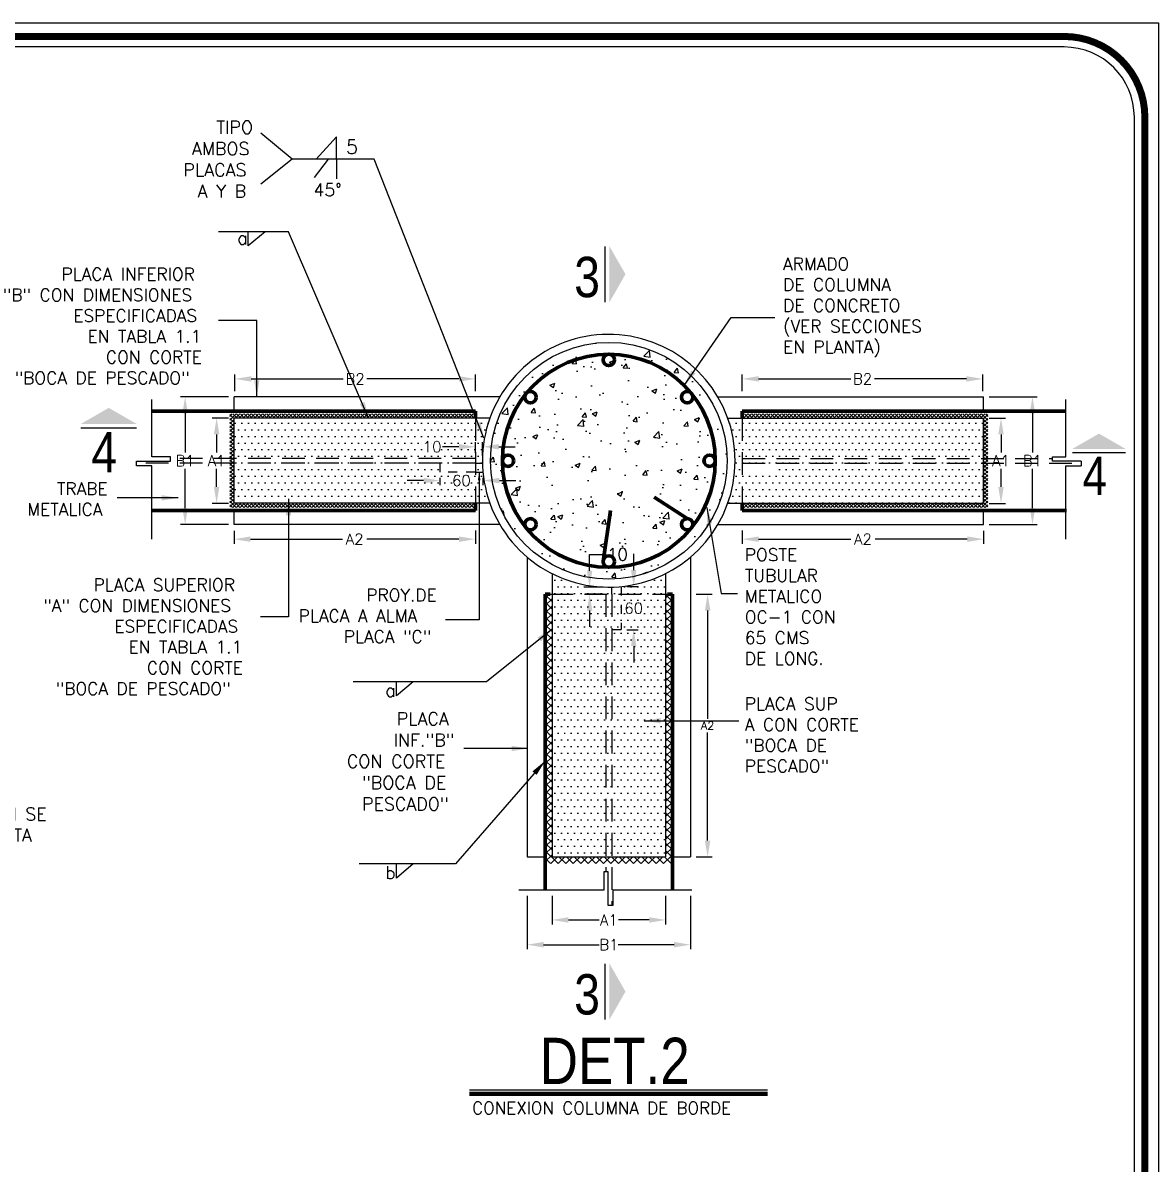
# Model space of a CAD drawing. Header units: millimetres. Extents: x -478 to -58, y -79 to 80.
# Drawn here: x -403.74 to -391.32, y 54.95 to 67.5 of the extents above; entities that cross this region are included whole.
import ezdxf

# ---------------------------------------------------------------- set-up
doc = ezdxf.new("R2010")
doc.units = ezdxf.units.MM
doc.header["$MEASUREMENT"] = 0
doc.linetypes.add('DASHED2', pattern=[0.375, 0.25, -0.125])
doc.layers.get('Defpoints').update_dxf_attribs({"color": 71})
for name, color, linetype in [('ACERO', 40, 'Continuous'), ('cimentacion', 2, 'Continuous'), ('L1', 1, 'Continuous'), ('MURO', 4, 'Continuous'), ('PROY', 2, 'DASHED2'), ('texto', 5, 'Continuous')]:
    doc.layers.add(name, color=color, linetype=linetype)
doc.styles.add('GRAN', font='swissck.ttf', dxfattribs={"height": 0.3})
doc.styles.add('PEQ', font='simplex.shx', dxfattribs={"height": 0.09})
doc.styles.add('ROMANS', font='simplex.shx')
doc.dimstyles.new('STANDARD$0', dxfattribs={"dimtxt": 0.135, "dimasz": 0.095, "dimexe": 0.09, "dimexo": 0.05, "dimgap": 0.09, "dimtad": 0, "dimtih": 1, "dimtoh": 1, "dimdec": 0, "dimlfac": 100, "dimzin": 0, "dimdsep": 46, "dimtxsty": 'ROMANS', "dimcen": 0.09, "dimclrd": 1, "dimclre": 1, "dimclrt": 5, "dimadec": 0, "dimazin": 0, "dimtfac": 1, "dimtdec": 0, "dimtofl": 0, "dimtmove": 0, "dimatfit": 1, "dimfxl": 1, "dimtolj": 1, "dimtzin": 0, "dimarcsym": 0})
doc.dimstyles.new('STANDARD$7', dxfattribs={"dimtxt": 0.6, "dimasz": 0.09, "dimexe": 0.18, "dimexo": 0.0625, "dimgap": 0.09, "dimtad": 0, "dimtih": 1, "dimtoh": 1, "dimzin": 0, "dimdsep": 46, "dimtxsty": 'PEQ', "dimcen": 0.09, "dimclrd": 1, "dimclre": 1, "dimadec": 0, "dimazin": 0, "dimtfac": 1, "dimtdec": 4, "dimtofl": 0, "dimtmove": 0, "dimatfit": 1, "dimfxl": 1, "dimtolj": 1, "dimtzin": 0, "dimarcsym": 0})
pattern_1 = [(50, (-921.222, -203.51246), (0.5598291, -0.0489787), [0.0585383, -0.64392116]), (355, (-921.222, -203.51246), (-0.1082969, 0.58709386), [0.04683063, -0.51513693]), (100.4514, (-921.17535, -203.51654), (0.45153265, 0.5381148), [0.0497499, -0.5472488]), (46.1842, (-921.222, -203.35635), (0.83299284, -0.1291893), [0.0878074, -0.9658817]), (96.6356, (-921.1526, -203.3671), (0.729514, 0.7603092), [0.0746248, -0.820873]), (351.1842, (-921.222, -203.35635), (0.7295135, 0.7603098), [0.070246, -0.7727054]), (21, (-921.14395, -203.3954), (0.46589222, -0.31424827), [0.0585383, -0.64392116]), (326, (-921.14395, -203.3954), (0.18991017, 0.5659872), [0.04683063, -0.51513693]), (71.4514, (-921.10513, -203.42157), (0.6558026, 0.25173844), [0.0497499, -0.5472488]), (37.5, (-921.222, -203.51246), (0.009490895, 0.25982715), [0, -0.50889285, 0, -0.52294204, 0, -0.5170882]), (7.5, (-921.222, -203.51246), (0.20532854, 0.30784248), [0, -0.29815501, 0, -0.49718519, 0, -0.1970789]), (327.5, (-921.39606, -203.51246), (0.41665402, -0.017604314), [0, -0.19512762, 0, -0.60879819, 0, -0.80782837]), (317.5, (-921.4741, -203.51246), (0.45518293, 0.078133), [0, -0.2536659, 0, -0.40430444, 0, -0.57367522])]
pattern_2 = [(0, (-921.222005, -202.517746), (0.03658643, 0.073172859), [0, -0.073172859])]

# ---------------------------------------------------------------- blocks, each defined once
blk = doc.blocks.new('*D116')
at = {"layer": 'Defpoints', "color": 0}
for p in [(-398.762, 62.839), (-398.762, 62.71), (-398.684, 62.68)]:
    blk.add_point(p, dxfattribs=at)
at = {"layer": 'texto', "color": 1, "lineweight": -2}
for p, q in [((-398.762, 62.773), (-398.762, 62.889)), ((-398.684, 62.743), (-398.684, 62.889)), ((-398.942, 62.839), (-399.122, 62.839)), ((-398.504, 62.839), (-398.324, 62.839))]:
    blk.add_line(p, q, dxfattribs=at)
at = {"layer": 'texto', "color": 1}
for points in [[(-398.942, 62.869), (-398.942, 62.809), (-398.762, 62.839)], [(-398.504, 62.869), (-398.504, 62.809), (-398.684, 62.839)]]:
    blk.add_solid(points, dxfattribs=at)
at = {"layer": 'texto', "insert": (-399.237, 62.839), "char_height": 0.09, "attachment_point": 5, "style": 'PEQ'}
blk.add_mtext('\\A1;{\\H1.3333x;10}', dxfattribs=at)
blk = doc.blocks.new('*D117')
at = {"layer": 'Defpoints', "color": 0}
for p in [(-399.152, 62.559), (-398.678, 62.559), (-398.678, 62.467)]:
    blk.add_point(p, dxfattribs=at)
at = {"layer": 'texto', "color": 1, "lineweight": -2}
for p, q in [((-399.152, 62.496), (-399.152, 62.417)), ((-398.678, 62.496), (-398.678, 62.417)), ((-399.332, 62.467), (-399.512, 62.467)), ((-398.498, 62.467), (-398.318, 62.467))]:
    blk.add_line(p, q, dxfattribs=at)
at = {"layer": 'texto', "color": 1}
for points in [[(-399.332, 62.497), (-399.332, 62.437), (-399.152, 62.467)], [(-398.498, 62.497), (-398.498, 62.437), (-398.678, 62.467)]]:
    blk.add_solid(points, dxfattribs=at)
at = {"layer": 'texto', "insert": (-398.915, 62.467), "char_height": 0.09, "attachment_point": 5, "style": 'PEQ'}
blk.add_mtext('\\A1;{\\H1.3333x;60}', dxfattribs=at)
blk = doc.blocks.new('*D118')
at = {"layer": 'Defpoints', "color": 0}
for p in [(-401.415, 61.976), (-398.762, 61.983), (-401.415, 61.823)]:
    blk.add_point(p, dxfattribs=at)
at = {"layer": 'texto', "color": 1, "lineweight": -2}
for p, q in [((-401.415, 61.914), (-401.415, 61.773)), ((-398.762, 61.92), (-398.762, 61.773)), ((-401.235, 61.823), (-400.221, 61.823)), ((-398.942, 61.823), (-399.956, 61.823))]:
    blk.add_line(p, q, dxfattribs=at)
at = {"layer": 'texto', "color": 1}
for points in [[(-401.235, 61.853), (-401.235, 61.793), (-401.415, 61.823)], [(-398.942, 61.853), (-398.942, 61.793), (-398.762, 61.823)]]:
    blk.add_solid(points, dxfattribs=at)
at = {"layer": 'texto', "insert": (-400.089, 61.823), "char_height": 0.09, "attachment_point": 5, "style": 'PEQ'}
blk.add_mtext('\\A1;{\\H1.3333x;A2}', dxfattribs=at)
blk = doc.blocks.new('*D119')
at = {"layer": 'Defpoints', "color": 0}
for p in [(-398.762, 63.585), (-401.407, 63.388), (-398.762, 63.388)]:
    blk.add_point(p, dxfattribs=at)
at = {"layer": 'texto', "color": 1, "lineweight": -2}
for p, q in [((-401.407, 63.45), (-401.407, 63.635)), ((-398.762, 63.45), (-398.762, 63.635)), ((-401.227, 63.585), (-400.214, 63.585)), ((-398.942, 63.585), (-399.954, 63.585))]:
    blk.add_line(p, q, dxfattribs=at)
at = {"layer": 'texto', "color": 1}
for points in [[(-401.227, 63.615), (-401.227, 63.555), (-401.407, 63.585)], [(-398.942, 63.615), (-398.942, 63.555), (-398.762, 63.585)]]:
    blk.add_solid(points, dxfattribs=at)
at = {"layer": 'texto', "insert": (-400.084, 63.585), "char_height": 0.09, "attachment_point": 5, "style": 'PEQ'}
blk.add_mtext('\\A1;{\\H1.3333x;B2}', dxfattribs=at)
blk = doc.blocks.new('*D120')
at = {"layer": 'Defpoints', "color": 0}
for p in [(-395.827, 63.585), (-395.827, 63.388), (-393.182, 63.388)]:
    blk.add_point(p, dxfattribs=at)
at = {"layer": 'texto', "color": 1, "lineweight": -2}
for p, q in [((-395.827, 63.45), (-395.827, 63.635)), ((-393.182, 63.45), (-393.182, 63.635)), ((-395.647, 63.585), (-394.634, 63.585)), ((-393.362, 63.585), (-394.374, 63.585))]:
    blk.add_line(p, q, dxfattribs=at)
at = {"layer": 'texto', "color": 1}
for points in [[(-395.647, 63.615), (-395.647, 63.555), (-395.827, 63.585)], [(-393.362, 63.615), (-393.362, 63.555), (-393.182, 63.585)]]:
    blk.add_solid(points, dxfattribs=at)
at = {"layer": 'texto', "insert": (-394.504, 63.585), "char_height": 0.09, "attachment_point": 5, "style": 'PEQ'}
blk.add_mtext('\\A1;{\\H1.3333x;B2}', dxfattribs=at)
blk = doc.blocks.new('*D121')
at = {"layer": 'Defpoints', "color": 0}
for p in [(-401.415, 63.154), (-401.607, 62.217), (-401.415, 62.217)]:
    blk.add_point(p, dxfattribs=at)
at = {"layer": 'texto', "color": 1, "lineweight": -2}
for p, q in [((-401.478, 63.154), (-401.657, 63.154)), ((-401.607, 62.974), (-401.607, 62.775)), ((-401.607, 62.397), (-401.607, 62.595)), ((-401.478, 62.217), (-401.657, 62.217))]:
    blk.add_line(p, q, dxfattribs=at)
at = {"layer": 'texto', "color": 1}
for points in [[(-401.637, 62.974), (-401.577, 62.974), (-401.607, 63.154)], [(-401.637, 62.397), (-401.577, 62.397), (-401.607, 62.217)]]:
    blk.add_solid(points, dxfattribs=at)
at = {"layer": 'texto', "insert": (-401.607, 62.685), "char_height": 0.09, "attachment_point": 5, "style": 'PEQ'}
blk.add_mtext('\\A1;{\\H1.3333x;A1}', dxfattribs=at)
blk = doc.blocks.new('*D122')
at = {"layer": 'Defpoints', "color": 0}
for p in [(-401.415, 63.388), (-401.953, 61.983), (-401.415, 61.983)]:
    blk.add_point(p, dxfattribs=at)
at = {"layer": 'texto', "color": 1, "lineweight": -2}
for p, q in [((-401.478, 63.388), (-402.003, 63.388)), ((-401.953, 63.208), (-401.953, 62.775)), ((-401.953, 62.163), (-401.953, 62.595)), ((-401.478, 61.983), (-402.003, 61.983))]:
    blk.add_line(p, q, dxfattribs=at)
at = {"layer": 'texto', "color": 1}
for points in [[(-401.983, 63.208), (-401.923, 63.208), (-401.953, 63.388)], [(-401.983, 62.163), (-401.923, 62.163), (-401.953, 61.983)]]:
    blk.add_solid(points, dxfattribs=at)
at = {"layer": 'texto', "insert": (-401.953, 62.685), "char_height": 0.09, "attachment_point": 5, "style": 'PEQ'}
blk.add_mtext('\\A1;{\\H1.3333x;B1}', dxfattribs=at)
blk = doc.blocks.new('*D123')
at = {"layer": 'Defpoints', "color": 0}
for p in [(-395.827, 61.983), (-393.173, 61.976), (-393.173, 61.823)]:
    blk.add_point(p, dxfattribs=at)
at = {"layer": 'texto', "color": 1, "lineweight": -2}
for p, q in [((-395.827, 61.92), (-395.827, 61.773)), ((-393.173, 61.914), (-393.173, 61.773)), ((-395.647, 61.823), (-394.633, 61.823)), ((-393.353, 61.823), (-394.367, 61.823))]:
    blk.add_line(p, q, dxfattribs=at)
at = {"layer": 'texto', "color": 1}
for points in [[(-395.647, 61.853), (-395.647, 61.793), (-395.827, 61.823)], [(-393.353, 61.853), (-393.353, 61.793), (-393.173, 61.823)]]:
    blk.add_solid(points, dxfattribs=at)
at = {"layer": 'texto', "insert": (-394.5, 61.823), "char_height": 0.09, "attachment_point": 5, "style": 'PEQ'}
blk.add_mtext('\\A1;{\\H1.3333x;A2}', dxfattribs=at)
blk = doc.blocks.new('*D124')
at = {"layer": 'Defpoints', "color": 0}
for p in [(-393.173, 63.154), (-393.173, 62.217), (-392.982, 62.217)]:
    blk.add_point(p, dxfattribs=at)
at = {"layer": 'texto', "color": 1, "lineweight": -2}
for p, q in [((-393.111, 63.154), (-392.932, 63.154)), ((-392.982, 62.974), (-392.982, 62.775)), ((-392.982, 62.397), (-392.982, 62.595)), ((-393.111, 62.217), (-392.932, 62.217))]:
    blk.add_line(p, q, dxfattribs=at)
at = {"layer": 'texto', "color": 1}
for points in [[(-393.012, 62.974), (-392.952, 62.974), (-392.982, 63.154)], [(-393.012, 62.397), (-392.952, 62.397), (-392.982, 62.217)]]:
    blk.add_solid(points, dxfattribs=at)
at = {"layer": 'texto', "insert": (-392.982, 62.685), "char_height": 0.09, "attachment_point": 5, "style": 'PEQ'}
blk.add_mtext('\\A1;{\\H1.3333x;A1}', dxfattribs=at)
blk = doc.blocks.new('*D125')
at = {"layer": 'Defpoints', "color": 0}
for p in [(-393.173, 63.388), (-393.173, 61.983), (-392.636, 61.983)]:
    blk.add_point(p, dxfattribs=at)
at = {"layer": 'texto', "color": 1, "lineweight": -2}
for p, q in [((-393.111, 63.388), (-392.586, 63.388)), ((-392.636, 63.208), (-392.636, 62.775)), ((-392.636, 62.163), (-392.636, 62.595)), ((-393.111, 61.983), (-392.586, 61.983))]:
    blk.add_line(p, q, dxfattribs=at)
at = {"layer": 'texto', "color": 1}
for points in [[(-392.666, 63.208), (-392.606, 63.208), (-392.636, 63.388)], [(-392.666, 62.163), (-392.606, 62.163), (-392.636, 61.983)]]:
    blk.add_solid(points, dxfattribs=at)
at = {"layer": 'texto', "insert": (-392.636, 62.685), "char_height": 0.09, "attachment_point": 5, "style": 'PEQ'}
blk.add_mtext('\\A1;{\\H1.3333x;B1}', dxfattribs=at)
blk = doc.blocks.new('*D126')
at = {"layer": 'Defpoints', "color": 0}
for p in [(-397.506, 61.296), (-397.294, 61.296), (-397.294, 61.218)]:
    blk.add_point(p, dxfattribs=at)
at = {"layer": 'texto', "color": 1, "lineweight": -2}
for p, q in [((-397.506, 61.476), (-397.506, 61.656)), ((-397.506, 61.656), (-397.326, 61.656)), ((-397.357, 61.296), (-397.556, 61.296)), ((-397.357, 61.218), (-397.556, 61.218)), ((-397.506, 61.038), (-397.506, 60.858))]:
    blk.add_line(p, q, dxfattribs=at)
at = {"layer": 'texto', "color": 1}
for points in [[(-397.536, 61.476), (-397.476, 61.476), (-397.506, 61.296)], [(-397.536, 61.038), (-397.476, 61.038), (-397.506, 61.218)]]:
    blk.add_solid(points, dxfattribs=at)
at = {"layer": 'texto', "insert": (-397.2, 61.656), "char_height": 0.09, "attachment_point": 5, "style": 'PEQ'}
blk.add_mtext('\\A1;{\\H1.5x;10}', dxfattribs=at)
blk = doc.blocks.new('*D127')
at = {"layer": 'Defpoints', "color": 0}
for p in [(-396.397, 61.218), (-396.397, 58.33), (-396.208, 58.33)]:
    blk.add_point(p, dxfattribs=at)
at = {"layer": 'texto', "color": 1, "lineweight": -2}
for p, q in [((-396.334, 61.218), (-396.158, 61.218)), ((-396.208, 61.038), (-396.208, 59.849)), ((-396.208, 58.51), (-396.208, 59.699)), ((-396.334, 58.33), (-396.158, 58.33))]:
    blk.add_line(p, q, dxfattribs=at)
at = {"layer": 'texto', "color": 1}
for points in [[(-396.238, 61.038), (-396.178, 61.038), (-396.208, 61.218)], [(-396.238, 58.51), (-396.178, 58.51), (-396.208, 58.33)]]:
    blk.add_solid(points, dxfattribs=at)
at = {"layer": 'texto', "insert": (-396.208, 59.774), "char_height": 0.09, "attachment_point": 5, "style": 'PEQ'}
blk.add_mtext('\\A1;A2', dxfattribs=at)
blk = doc.blocks.new('*D128')
at = {"layer": 'Defpoints', "color": 0}
for p in [(-397.919, 57.963), (-396.67, 57.963), (-396.67, 57.637)]:
    blk.add_point(p, dxfattribs=at)
at = {"layer": 'texto', "color": 1, "lineweight": -2}
for p, q in [((-397.919, 57.901), (-397.919, 57.587)), ((-396.67, 57.901), (-396.67, 57.587)), ((-397.739, 57.637), (-397.401, 57.637)), ((-396.85, 57.637), (-397.187, 57.637))]:
    blk.add_line(p, q, dxfattribs=at)
at = {"layer": 'texto', "color": 1}
for points in [[(-397.739, 57.667), (-397.739, 57.607), (-397.919, 57.637)], [(-396.85, 57.667), (-396.85, 57.607), (-396.67, 57.637)]]:
    blk.add_solid(points, dxfattribs=at)
at = {"layer": 'texto', "insert": (-397.294, 57.637), "char_height": 0.09, "attachment_point": 5, "style": 'PEQ'}
blk.add_mtext('\\A1;{\\H1.3333x;A1}', dxfattribs=at)
blk = doc.blocks.new('*D129')
at = {"layer": 'Defpoints', "color": 0}
for p in [(-398.192, 57.963), (-396.397, 57.963), (-396.397, 57.365)]:
    blk.add_point(p, dxfattribs=at)
at = {"layer": 'texto', "color": 1, "lineweight": -2}
for p, q in [((-398.192, 57.901), (-398.192, 57.315)), ((-396.397, 57.901), (-396.397, 57.315)), ((-398.012, 57.365), (-397.399, 57.365)), ((-396.577, 57.365), (-397.19, 57.365))]:
    blk.add_line(p, q, dxfattribs=at)
at = {"layer": 'texto', "color": 1}
for points in [[(-398.012, 57.395), (-398.012, 57.335), (-398.192, 57.365)], [(-396.577, 57.395), (-396.577, 57.335), (-396.397, 57.365)]]:
    blk.add_solid(points, dxfattribs=at)
at = {"layer": 'texto', "insert": (-397.294, 57.365), "char_height": 0.09, "attachment_point": 5, "style": 'PEQ'}
blk.add_mtext('\\A1;{\\H1.3333x;B1}', dxfattribs=at)
blk = doc.blocks.new('*D130')
at = {"layer": 'Defpoints', "color": 0}
for p in [(-397.159, 61.303), (-397.159, 60.828), (-397.021, 60.828)]:
    blk.add_point(p, dxfattribs=at)
at = {"layer": 'texto', "color": 1, "lineweight": -2}
for p, q in [((-397.021, 61.483), (-397.021, 61.663)), ((-397.096, 61.303), (-396.971, 61.303)), ((-397.096, 60.828), (-396.971, 60.828)), ((-397.021, 60.648), (-397.021, 60.468))]:
    blk.add_line(p, q, dxfattribs=at)
at = {"layer": 'texto', "color": 1}
for points in [[(-397.051, 61.483), (-396.991, 61.483), (-397.021, 61.303)], [(-397.051, 60.648), (-396.991, 60.648), (-397.021, 60.828)]]:
    blk.add_solid(points, dxfattribs=at)
at = {"layer": 'texto', "insert": (-397.021, 61.065), "char_height": 0.09, "attachment_point": 5, "style": 'PEQ'}
blk.add_mtext('\\A1;{\\H1.3333x;60}', dxfattribs=at)

msp = doc.modelspace()

# ---------------------------------------------------------------- hatches: boundary and pattern name
at = {"layer": 'L1'}
h = msp.add_hatch(dxfattribs=at)
h.set_pattern_fill('AR-CONC', color=256, scale=0.078051, style=0)
h.set_pattern_definition(pattern_1)
h.paths.add_polyline_path([(-398.59543, 62.68542, 1), (-395.99321, 62.68542, 1)])
h = msp.add_hatch(dxfattribs=at)
h.set_pattern_fill('AR-CONC', color=256, scale=0.078051, style=0)
h.set_pattern_definition(pattern_1)
h.paths.add_polyline_path([(-396.49479, 63.38432, -0.62813416), (-396.39345, 63.43316, 0.22309859), (-397.29432, 63.85619, -0.41421356), (-397.23188, 63.79375, -1), (-397.35676, 63.79375, -0.41421356), (-397.29432, 63.85619, 0.22309859), (-398.19519, 63.43316, -0.62813416), (-398.09385, 63.38432, -1.26405185), (-398.21212, 63.41229, 0.16903957), (-398.46509, 62.68542, -1), (-398.3402, 62.68542, -1), (-398.46509, 62.68542, 0.16903957), (-398.21212, 61.95855, -0.116628), (-398.21873, 61.98652, -1), (-398.09385, 61.98652, -0.62813416), (-398.19519, 61.93768, 0.22309859), (-397.29432, 61.51466, -0.41421356), (-397.35676, 61.5771, -1), (-397.23188, 61.5771, -0.41421356), (-397.29432, 61.51466, 0.22309859), (-396.39345, 61.93768, -0.62813416), (-396.49479, 61.98652, -1.26405185), (-396.37652, 61.95855, 0.16903957), (-396.12355, 62.68542, -1), (-396.24844, 62.68542, -1), (-396.12355, 62.68542, 0.16903957), (-396.37652, 63.41229, -0.116628), (-396.36991, 63.38432, -1)])
h = msp.add_hatch(dxfattribs=at)
h.set_pattern_fill('ANSI37', color=256, scale=0.234153, style=0)
h.set_pattern_definition([(45, (-921.222005, -202.517746), (-0.02069641, 0.02069641), []), (135, (-921.222005, -202.517746), (-0.02069641, -0.02069641), [])])
h.paths.add_polyline_path([(-398.76168, 63.20056), (-401.46225, 63.20056), (-401.46225, 62.7104), (-401.41541, 62.7104), (-401.41541, 63.15373), (-398.76168, 63.15373)])
h.paths.add_polyline_path([(-401.41541, 62.7104), (-401.46225, 62.7104), (-401.46225, 62.66044), (-401.41541, 62.66044)])
h.paths.add_polyline_path([(-401.41541, 62.66044), (-401.46225, 62.66044), (-401.46225, 62.17028), (-398.76168, 62.17028), (-398.76168, 62.21711), (-401.41541, 62.21711)])
h = msp.add_hatch(dxfattribs=at)
h.set_pattern_fill('DOTS', color=256, scale=1.170766, style=0)
h.set_pattern_definition(pattern_2)
h.paths.add_polyline_path([(-398.76168, 63.15373), (-401.41541, 63.15373), (-401.41541, 62.7104), (-398.76168, 62.7104)])
h.paths.add_polyline_path([(-398.76168, 62.7104), (-401.41541, 62.7104), (-401.41541, 62.66044), (-398.76168, 62.66044)])
h.paths.add_polyline_path([(-398.76168, 62.55898), (-399.15192, 62.55898), (-399.15192, 62.66044), (-401.41541, 62.66044), (-401.41541, 62.21711), (-398.76168, 62.21711)])
h.paths.add_polyline_path([(-398.60232, 63.15373), (-398.76168, 63.15373), (-398.76168, 62.66044), (-398.6834, 62.66044, -0.00449465), (-398.68363, 62.68542, -0.08616535)])
h.paths.add_polyline_path([(-398.6834, 62.66044), (-398.76168, 62.66044), (-398.76168, 62.55898), (-398.67786, 62.55898, -0.01829175)])
h.paths.add_polyline_path([(-398.67786, 62.55898), (-398.76168, 62.55898), (-398.76168, 62.21711), (-398.60232, 62.21711, -0.06325287)])
h.paths.add_polyline_path([(-399.29312, 62.74238), (-399.03974, 62.74238), (-399.03974, 62.93555), (-399.29312, 62.93555)], flags=24)
h.paths.add_polyline_path([(-399.02653, 62.38837), (-398.80325, 62.38837), (-398.80325, 62.54642), (-399.02653, 62.54642)], flags=24)
h = msp.add_hatch(dxfattribs=at)
h.set_pattern_fill('DOTS', color=256, scale=1.170766, style=0)
h.set_pattern_definition([(180, (126.63337, -202.517746), (-0.03658643, 0.073172859), [0, -0.073172859])])
h.paths.add_polyline_path([(-395.82696, 63.15373), (-393.17322, 63.15373), (-393.17322, 62.7104), (-395.82696, 62.7104)])
h.paths.add_polyline_path([(-395.82696, 62.7104), (-393.17322, 62.7104), (-393.17322, 62.66044), (-395.82696, 62.66044)])
h.paths.add_polyline_path([(-395.82696, 62.55898), (-395.43671, 62.55898), (-395.43671, 62.66044), (-393.17322, 62.66044), (-393.17322, 62.21711), (-395.82696, 62.21711)])
h.paths.add_polyline_path([(-395.98632, 63.15373), (-395.82696, 63.15373), (-395.82696, 62.66044), (-395.90524, 62.66044, 0.00449465), (-395.90501, 62.68542, 0.08616535)])
h.paths.add_polyline_path([(-395.90524, 62.66044), (-395.82696, 62.66044), (-395.82696, 62.55898), (-395.91078, 62.55898, 0.01829175)])
h.paths.add_polyline_path([(-395.91078, 62.55898), (-395.82696, 62.55898), (-395.82696, 62.21711), (-395.98632, 62.21711, 0.06325287)])
h.paths.add_polyline_path([(-395.29552, 62.74238), (-395.5489, 62.74238), (-395.5489, 62.93555), (-395.29552, 62.93555)], flags=24)
h.paths.add_polyline_path([(-395.5621, 62.38837), (-395.78539, 62.38837), (-395.78539, 62.54642), (-395.5621, 62.54642)], flags=24)
h = msp.add_hatch(dxfattribs=at)
h.set_pattern_fill('ANSI37', color=256, scale=0.234153, style=0)
h.set_pattern_definition([(135, (126.633366, -202.517746), (0.02069641, 0.02069641), []), (45, (126.633366, -202.517746), (0.02069641, -0.02069641), [])])
h.paths.add_polyline_path([(-395.82696, 63.20056), (-393.12639, 63.20056), (-393.12639, 62.7104), (-393.17322, 62.7104), (-393.17322, 63.15373), (-395.82696, 63.15373)])
h.paths.add_polyline_path([(-393.17322, 62.7104), (-393.12639, 62.7104), (-393.12639, 62.66044), (-393.17322, 62.66044)])
h.paths.add_polyline_path([(-393.17322, 62.66044), (-393.12639, 62.66044), (-393.12639, 62.17028), (-395.82696, 62.17028), (-395.82696, 62.21711), (-393.17322, 62.21711)])
h = msp.add_hatch(dxfattribs=at)
h.set_pattern_fill('DOTS', color=256, scale=1.170766, style=0)
h.set_pattern_definition(pattern_2)
h.paths.add_polyline_path([(-401.41541, 62.7104), (-401.41541, 62.66044), (-398.76168, 62.66044), (-398.76168, 62.7104)])
h = msp.add_hatch(dxfattribs=at)
h.set_pattern_fill('DOTS', color=256, scale=1.170766, style=0)
h.set_pattern_definition([(0, (-921.222005, -203.512456), (0.03658643, 0.073172859), [0, -0.073172859])])
h.paths.add_polyline_path([(-396.66991, 61.21806), (-397.25998, 61.21806), (-397.25998, 58.33017), (-396.66991, 58.33017)])
h.paths.add_polyline_path([(-397.25998, 61.21806), (-397.32866, 61.21806), (-397.32866, 58.33017), (-397.25998, 58.33017)])
h.paths.add_polyline_path([(-397.32866, 61.21806), (-397.91873, 61.21806), (-397.91873, 58.33017), (-397.32866, 58.33017)])
h.paths.add_polyline_path([(-396.66991, 61.21806), (-396.66991, 61.44434, -0.23738208), (-397.91873, 61.44434), (-397.91873, 61.21806)])
h = msp.add_hatch(dxfattribs=at)
h.set_pattern_fill('ANSI37', color=256, scale=0.468306, style=0)
h.set_pattern_definition([(45, (-921.222005, -203.512456), (-0.04139282, 0.04139282), []), (135, (-921.222005, -203.512456), (-0.04139282, -0.04139282), [])])
h.paths.add_polyline_path([(-396.59576, 61.21806), (-396.6504, 61.21806), (-396.66991, 61.21806), (-396.66991, 58.33017), (-397.25998, 58.33017), (-397.25998, 58.25602), (-396.59576, 58.25602)])
h.paths.add_polyline_path([(-397.91873, 61.21806), (-397.93824, 61.21806), (-397.99288, 61.21806), (-397.99288, 58.25602), (-397.32866, 58.25602), (-397.32866, 58.33017), (-397.91873, 58.33017)])
h.paths.add_polyline_path([(-397.25998, 58.33017), (-397.32866, 58.33017), (-397.32866, 58.25602), (-397.25998, 58.25602)])

# ---------------------------------------------------------------- linework, layer by layer
at = {"layer": 'ACERO', "lineweight": 100}
for p, q in [((-396.43235, 62.04896), (-396.79518, 62.28327)), ((-397.35676, 61.5771), (-397.27736, 62.13717))]:
    msp.add_line(p, q, dxfattribs=at)
for centre, radius in [((-397.29432, 62.68542), 1.17077), ((-397.29432, 63.79375), 0.06244), ((-398.15629, 63.38432), 0.06244), ((-396.43235, 63.38432), 0.06244), ((-398.40264, 62.68542), 0.06244), ((-396.18599, 62.68542), 0.06244), ((-398.15629, 61.98652), 0.06244), ((-396.43235, 61.98652), 0.06244), ((-397.29432, 61.5771), 0.06244)]:
    msp.add_circle(centre, radius, dxfattribs=at)
at = {"layer": 'cimentacion', "color": 4, "lineweight": 100, "ltscale": 2}
for p, q in [((-398.76168, 63.23178), (-402.3178, 63.23178)), ((-398.76168, 63.15373), (-398.76168, 63.23178)), ((-395.82696, 63.23178), (-392.27084, 63.23178)), ((-395.82696, 63.15373), (-395.82696, 63.23178)), ((-398.76168, 62.13906), (-402.32568, 62.13906)), ((-398.76168, 62.13906), (-398.76168, 62.21711)), ((-395.82696, 62.13906), (-395.82696, 62.21711)), ((-395.82696, 62.13906), (-392.26296, 62.13906)), ((-397.99288, 61.21806), (-397.99288, 57.96324)), ((-397.99288, 61.21806), (-397.93824, 61.21806)), ((-396.6504, 61.21806), (-396.59576, 61.21806)), ((-396.59576, 61.21806), (-396.59576, 57.96324))]:
    msp.add_line(p, q, dxfattribs=at)
at = {"layer": 'L1'}
for p, q in [((-400.77441, 66.00087), (-401.12071, 66.2875)), ((-400.29005, 66.24466), (-400.51389, 66.00087)), ((-400.29005, 66.00087), (-400.29005, 66.24466)), ((-400.77441, 66.00087), (-401.12071, 65.72638)), ((-400.37876, 66.00087), (-400.53279, 65.79809)), ((-400.29005, 66.00087), (-400.29005, 65.78352)), ((-401.07488, 65.20153), (-401.25822, 65.04636)), ((-401.25822, 65.04636), (-401.25822, 65.20153)), ((-398.49296, 63.38788), (-401.41541, 63.38788)), ((-401.41541, 63.23178), (-401.41541, 63.38788)), ((-396.09568, 63.38788), (-393.17322, 63.38788)), ((-393.17322, 63.23178), (-393.17322, 63.38788)), ((-402.3178, 62.72685), (-402.3178, 63.35889)), ((-392.27084, 62.72685), (-392.27084, 63.35889)), ((-402.48635, 62.63075), (-402.48635, 62.6788)), ((-402.48635, 62.6788), (-402.11491, 62.6788)), ((-402.3178, 62.63075), (-402.48635, 62.63075)), ((-402.11491, 62.72685), (-402.3178, 62.72685)), ((-402.3178, 61.8238), (-402.3178, 62.63075)), ((-402.11491, 62.6788), (-402.11491, 62.72685)), ((-392.41722, 62.6788), (-392.41722, 62.72685)), ((-392.41722, 62.72685), (-392.27084, 62.72685)), ((-392.10229, 62.6788), (-392.41722, 62.6788)), ((-392.27084, 61.8238), (-392.27084, 62.63075)), ((-392.27084, 62.63075), (-392.10229, 62.63075)), ((-392.10229, 62.6788), (-392.10229, 62.63075)), ((-401.41541, 61.98296), (-401.41541, 62.13906)), ((-393.17322, 61.98296), (-393.17322, 62.13906)), ((-398.49296, 61.98296), (-401.41541, 61.98296)), ((-396.09568, 61.98296), (-393.17322, 61.98296)), ((-398.19191, 61.62499), (-398.19191, 58.33017)), ((-396.39673, 61.62499), (-396.39673, 58.33017)), ((-399.44706, 60.25544), (-399.6304, 60.10027)), ((-399.6304, 60.10027), (-399.6304, 60.25544)), ((-399.44706, 58.25235), (-399.6304, 58.09717)), ((-399.6304, 58.09717), (-399.6304, 58.25235)), ((-398.19191, 58.33017), (-397.99288, 58.33017)), ((-396.59576, 58.33017), (-396.39673, 58.33017)), ((-397.30007, 58.16613), (-397.34812, 58.16613)), ((-397.34812, 58.16613), (-397.34812, 57.96324)), ((-397.30007, 57.7947), (-397.30007, 58.16613)), ((-397.34812, 57.96324), (-398.28339, 57.96324)), ((-396.38123, 57.96324), (-397.25202, 57.96324)), ((-397.25202, 57.96324), (-397.25202, 57.7947)), ((-397.25202, 57.7947), (-397.30007, 57.7947))]:
    msp.add_line(p, q, dxfattribs=at)
at = {"layer": 'MURO', "color": 6}
msp.add_circle((-397.29432, 62.68542), 1.30111, dxfattribs=at)
msp.add_arc((-397.29432, 62.68542), 1.38931, 199.698989, 160.301011, dxfattribs=at)
at = {"layer": 'PROY'}
for p, q in [((-398.76168, 63.15373), (-398.76168, 62.21711)), ((-395.82696, 63.15373), (-395.82696, 62.21711)), ((-398.76168, 62.66044), (-402.48635, 62.66044)), ((-398.76168, 62.7104), (-402.11491, 62.7104)), ((-398.76168, 62.66044), (-398.6834, 62.66044)), ((-395.82696, 62.7104), (-392.41722, 62.7104)), ((-395.82696, 62.66044), (-392.10229, 62.66044)), ((-398.76168, 62.55898), (-398.67786, 62.55898)), ((-397.93824, 61.21806), (-396.6504, 61.21806)), ((-397.32866, 61.21806), (-397.32866, 58.16613)), ((-397.25998, 61.21806), (-397.25998, 57.7947))]:
    msp.add_line(p, q, dxfattribs=at)
at = {"layer": 'PROY', "ltscale": 0.3}
for p, q in [((-399.15192, 62.66044), (-399.15192, 62.55898)), ((-398.76168, 62.55898), (-399.15192, 62.55898)), ((-397.25998, 61.21806), (-397.25998, 61.29654)), ((-397.15851, 61.30277), (-397.15851, 60.82823)), ((-397.25998, 60.82823), (-397.15851, 60.82823))]:
    msp.add_line(p, q, dxfattribs=at)
at = {"layer": 'texto'}
for p, q in [((-397.33494, 64.42877), (-397.33494, 65.04194)), ((-398.60232, 63.15373), (-401.41541, 63.15373)), ((-401.41541, 62.21711), (-401.41541, 63.15373)), ((-395.98632, 63.15373), (-393.17322, 63.15373)), ((-393.17322, 62.21711), (-393.17322, 63.15373)), ((-402.48626, 63.04238), (-403.09943, 63.04238)), ((-391.61348, 62.77064), (-392.19599, 62.77064)), ((-398.60232, 62.21711), (-401.41541, 62.21711)), ((-395.98632, 62.21711), (-393.17322, 62.21711)), ((-397.91873, 61.44434), (-397.91873, 58.33017)), ((-396.66991, 61.44434), (-396.66991, 58.33017)), ((-397.91873, 58.33017), (-396.66991, 58.33017)), ((-397.33494, 56.54263), (-397.33494, 57.1558)), ((-398.82738, 55.77077), (-395.54854, 55.77077))]:
    msp.add_line(p, q, dxfattribs=at)
at = {"layer": 'texto', "color": 7}
msp.add_lwpolyline([(-434.74588, 1.65615), (-434.74588, 67.49957), (-391.25023, 67.49957), (-391.25023, 1.65615)], close=True, dxfattribs=at)
at = {"layer": 'texto', "const_width": 0.07718}
msp.add_lwpolyline([(-434.59765, 66.46207), (-434.59765, 2.74941, 0.41421356), (-433.71014, 1.86189), (-392.28773, 1.86189, 0.41421356), (-391.40022, 2.74941), (-391.40022, 66.46207, 0.41421356), (-392.28773, 67.34958), (-433.71014, 67.34958, 0.41421356)], format="xyb", close=True, dxfattribs=at)
at = {"layer": 'texto'}
msp.add_lwpolyline([(-434.48189, 66.46207), (-434.48189, 2.74941, 0.41421356), (-433.71014, 1.97766), (-392.28773, 1.97766, 0.41421356), (-391.51598, 2.74941), (-391.51598, 66.46207, 0.41421356), (-392.28773, 67.23382), (-433.71014, 67.23382, 0.41421356)], format="xyb", close=True, dxfattribs=at)
at = {"layer": 'texto', "const_width": 0.04781}
msp.add_lwpolyline([(-398.82738, 55.72446), (-395.54854, 55.72446)], dxfattribs=at)
at = {"layer": 'texto'}
msp.add_arc((-397.29432, 62.68542), 1.38931, 160.301011, 199.698989, dxfattribs=at)
for points in [[(-397.28705, 64.42877), (-397.11105, 64.73536), (-397.28705, 65.04194)], [(-402.48626, 63.09027), (-402.79285, 63.26627), (-403.09943, 63.09027)], [(-391.61348, 62.81614), (-391.90473, 62.98334), (-392.19599, 62.81614)], [(-397.28705, 56.54263), (-397.11105, 56.84921), (-397.28705, 57.1558)]]:
    msp.add_solid(points, dxfattribs=at)

# ---------------------------------------------------------------- texts
at = {"layer": 'texto', "style": 'GRAN'}
for s, height, p in [('3', 0.4431, (-397.67463, 64.4839)), ('4', 0.4431, (-402.98355, 62.55714)), ('4', 0.42094, (-392.0859, 62.30967)), ('3', 0.4431, (-397.67463, 56.59775)), ('DET.2', 0.508022, (-398.05366, 55.83343))]:
    msp.add_text(s, height=height, dxfattribs=at).set_placement(p)
at = {"layer": 'texto', "attachment_point": 4, "style": 'PEQ'}
for s, insert, char_height in [('\\pi-0.42148;TIPO\\P\\pi-0.68908;AMBOS\\P\\pi-0.78274;PLACAS\\P\\pi-0.62887;A Y B', (-401.18879, 65.99992), 0.1404919), ('5', (-400.18484, 66.13779), 0.15454), ('45°', (-400.54318, 65.66378), 0.140492), ('a', (-401.38121, 65.13371), 0.14049), ('ARMADO \\PDE COLUMNA\\PDE CONCRETO\\P(VER SECCIONES\\PEN PLANTA)', (-395.37812, 64.36977), 0.1368428), ('\\pi-1.6551;PLACA INFERIOR\\P\\pi-2.3003;"B" CON DIMENSIONES \\P\\pi-1.5248;ESPECIFICADAS\\P\\pi-1.3684;EN TABLA 1.1\\P\\pi-1.1664;CON CORTE\\P\\pi-2.1699;"BOCA DE PESCADO"', (-401.65783, 64.16632), 0.1368428), ('\\pi-0.61905;TRABE \\P\\pi-0.94487;METALICA', (-402.74425, 62.26426), 0.1368428), ('POSTE\\PTUBULAR \\PMETALICO\\POC-1 CON\\P65 CMS\\PDE LONG.', (-395.79881, 61.08137), 0.136843), ('\\pi-1.7529;PLACA SUPERIOR\\P\\pi-2.3068;"A" CON DIMENSIONES \\P\\pi-1.5248;ESPECIFICADAS\\P\\pi-1.3684;EN TABLA 1.1\\P\\pi-1.1664;CON CORTE\\P\\pi-2.1699;"BOCA DE PESCADO"', (-401.20678, 60.75078), 0.1368428), ('\\pi-0.83409;PROY.DE\\P\\pi-1.5769;PLACA A ALMA\\P\\pi-1.0817;PLACA "C"', (-399.1272, 60.98045), 0.1368428), ('a', (-399.75339, 60.16096), 0.14049), ('PLACA SUP\\PA CON CORTE\\P"BOCA DE \\PPESCADO"', (-395.79881, 59.67087), 0.1368428), ('\\pi-0.64894;PLACA\\P\\pi-0.68239;INF."B"\\P\\pi-1.1975;CON CORTE\\P\\pi-1.0303;"BOCA DE\\P\\pi-1.0303;PESCADO"', (-398.97769, 59.38041), 0.1404919), ('\\A1;TRABE\\PMETALICA DE 30 \\PO 40 CMS SEGUN SE\\PINDIQUE EN PLANTA', (-405.46545, 58.91063), 0.1388475), ('b', (-399.75339, 58.15787), 0.14049)]:
    msp.add_mtext(s, dxfattribs=dict(at, insert=insert, char_height=char_height))
at = {"layer": 'texto', "insert": (-398.87982, 55.63659), "char_height": 0.134442, "width": 3.3725073, "attachment_point": 1, "style": 'PEQ'}
msp.add_mtext('\\pi0.082553;CONEXION COLUMNA DE BORDE', dxfattribs=at)

# ---------------------------------------------------------------- dimensions: what is measured, and where the dimension line sits
at = {"layer": 'texto'}
for base, p1, p2, text, picture, middle in [((-398.76168, 63.58519), (-401.40694, 63.38788), (-398.76168, 63.38788), '{\\H1.3333x;B2}', '*D119', (-400.08431, 63.58519)), ((-398.76168, 62.83896), (-398.68362, 62.68017), (-398.76168, 62.7104), '{\\H1.3333x;10}', '*D116', (-399.23739, 62.83896)), ((-398.67786, 62.46739), (-399.15192, 62.55898), (-398.67786, 62.55898), '{\\H1.3333x;60}', '*D117', (-398.91489, 62.46739)), ((-401.41541, 61.82324), (-398.76168, 61.98296), (-401.41541, 61.97627), '{\\H1.3333x;A2}', '*D118', (-400.08855, 61.82324)), ((-396.39673, 57.36547), (-398.19191, 57.96324), (-396.39673, 57.96324), '{\\H1.3333x;B1}', '*D129', (-397.29432, 57.36547)), ((-396.66991, 57.63659), (-397.91873, 57.96324), (-396.66991, 57.96324), '{\\H1.3333x;A1}', '*D128', (-397.29432, 57.63659))]:
    dim = msp.add_linear_dim(base=base, p1=p1, p2=p2, text=text, dimstyle='STANDARD$0', override={"dimtxt": 0.135, "dimasz": 0.18, "dimexe": 0.05, "dimexo": 0.0625, "dimgap": 0.03, "dimtxsty": 'PEQ', "dimclrt": 256}, dxfattribs=at)
    dim.commit()
    dim.dimension.update_dxf_attribs({"geometry": picture, "text_midpoint": middle})
for base, p1, p2, angle, text, picture, middle in [((-395.82696, 63.58519), (-393.1817, 63.38788), (-395.82696, 63.38788), 180, '{\\H1.3333x;B2}', '*D120', (-394.50433, 63.58519)), ((-401.953, 61.98296), (-401.41541, 63.38788), (-401.41541, 61.98296), 90, '{\\H1.3333x;B1}', '*D122', (-401.953, 62.68542)), ((-392.63564, 61.98296), (-393.17322, 63.38788), (-393.17322, 61.98296), 90, '{\\H1.3333x;B1}', '*D125', (-392.63564, 62.68542)), ((-401.60656, 62.21711), (-401.41541, 63.15373), (-401.41541, 62.21711), 90, '{\\H1.3333x;A1}', '*D121', (-401.60656, 62.68542)), ((-392.98208, 62.21711), (-393.17322, 63.15373), (-393.17322, 62.21711), 90, '{\\H1.3333x;A1}', '*D124', (-392.98208, 62.68542)), ((-393.17322, 61.82324), (-395.82696, 61.98296), (-393.17322, 61.97627), 180, '{\\H1.3333x;A2}', '*D123', (-394.50009, 61.82324)), ((-397.50633, 61.29611), (-397.29432, 61.21806), (-397.29432, 61.29611), 90, '{\\H1.5x;10}', '*D126', (-397.19991, 61.65611)), ((-397.02145, 60.82823), (-397.15851, 61.30277), (-397.15851, 60.82823), 90, '{\\H1.3333x;60}', '*D130', (-397.02145, 61.0655)), ((-396.20776, 58.33017), (-396.39673, 61.21806), (-396.39673, 58.33017), 90, 'A2', '*D127', (-396.20776, 59.77412))]:
    dim = msp.add_linear_dim(base=base, p1=p1, p2=p2, angle=angle, text=text, dimstyle='STANDARD$0', override={"dimtxt": 0.135, "dimasz": 0.18, "dimexe": 0.05, "dimexo": 0.0625, "dimgap": 0.03, "dimtxsty": 'PEQ', "dimclrt": 256}, dxfattribs=at)
    dim.commit()
    dim.dimension.update_dxf_attribs({"geometry": picture, "text_midpoint": middle})

# ---------------------------------------------------------------- leaders
at = {"layer": 'L1'}
msp.add_leader([(-398.71977, 62.55898), (-398.71977, 60.93754), (-399.08986, 60.93754)], dimstyle='STANDARD$7', override={"dimfxl": 0.05}, dxfattribs=at)
at = {"layer": 'texto'}
for points in [[(-398.66715, 62.93366), (-399.87407, 66.00087), (-400.77441, 66.00087)], [(-399.93576, 63.15373), (-400.81705, 65.20153), (-401.58569, 65.20153)], [(-396.46702, 63.51384), (-395.94736, 64.26141), (-395.46936, 64.26141)], [(-401.16536, 63.38788), (-401.16536, 64.22711), (-401.58744, 64.22711)], [(-402.02983, 62.27756), (-402.69933, 62.27756)], [(-400.81648, 62.26578), (-400.81648, 60.97032), (-401.12491, 60.97032)], [(-396.21548, 62.17173), (-396.06023, 61.22623), (-395.87796, 61.22623)], [(-397.91873, 60.834), (-398.63896, 60.25544), (-400.10648, 60.25544)], [(-396.90467, 59.82723), (-395.86323, 59.82723)], [(-398.18313, 59.52177), (-398.88857, 59.52177)], [(-397.99288, 59.38686), (-398.98129, 58.25235), (-400.03873, 58.25235)]]:
    msp.add_leader(points, dimstyle='STANDARD$7', override={"dimtxt": 0.135, "dimasz": 0.18, "dimexe": 0.05, "dimgap": 0.03, "dimdec": 0, "dimlfac": 100, "dimclrt": 256, "dimtdec": 0}, dxfattribs=at)

doc.saveas('drawing.dxf')
